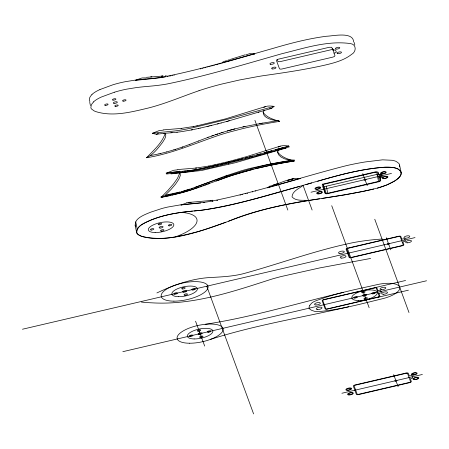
<?xml version="1.0" encoding="UTF-8"?>
<svg xmlns="http://www.w3.org/2000/svg" width="449" height="449" viewBox="0 0 449 449"><rect width="100%" height="100%" fill="white"/><g stroke="black" fill="none" stroke-linecap="round" stroke-linejoin="round"><path stroke-width="0.67" d="M224.264 178.062L226.24 177.361L226.257 175.222M399.559 165.024L401.148 172.433L401.024 174.234L399.98 176.294L397.949 178.517L394.952 180.795L386.746 185.01L377.328 188.125L362.977 191.448L344.248 194.995L321.95 198.469M161.185 196.398L161.084 197.408L163.256 197.021M399.436 166.832L399.604 165.894A27.058 9.698 -12.1 0 0 398.819 163.391L396.377 161.539A24.482 8.772 -12.1 0 0 392.23 160.287L382.57 159.833L365.29 161.937A103.725 37.172 -12.1 0 0 346.51 165.63C300.314 177.282 255.099 192.93 208.201 201.741A57.41 20.575 -12.1 0 1 203.021 202.505L180.279 204.89L167.769 207.051A41.836 14.991 -12.1 0 0 161.606 208.589L151.414 211.928A70.431 25.239 -12.1 0 0 149.719 212.562C144.46 214.79 132.887 218.798 135.783 226.403M165.266 133.28C162.01 143.203 153.496 150.353 146.542 157.756C171.759 153.732 195.186 143.298 219.207 135.16A107.53 38.535 -12.1 0 1 230.084 131.905L242.836 128.594A165.193 59.201 -12.1 0 1 279.587 121.393L278.571 120.523C273.587 120.955 259.758 117.464 264.197 110.246M200.428 170.631L179.83 172.91L177.462 178.393L173.561 183.894L168.044 190.314L161.084 197.408L179.746 193.25A103.579 37.121 -12.1 0 0 190.685 190.095L231.05 175.705L253.107 169.301M255.509 168.701L270.029 165.406A170.048 60.941 -12.1 0 1 290.385 161.618L294.134 161.017L294.353 159.99C257.636 164.71 222.777 177.243 188.193 189.804A81.522 29.213 -12.1 0 1 161.185 196.466M353.7 42.155C353.312 31.206 333.186 36.094 326.485 36.246C308.368 38.592 290.649 43.205 273.155 48.357C237.465 58.454 201.876 69.247 165.479 76.543M228.524 164.031L229.366 161.354L214.919 164.744M377.328 188.125C382.542 186.997 410.526 177.192 397.966 168.947C394.183 167.269 389.94 167.168 385.865 167.185C371.469 167.999 357.241 170.844 343.244 174.195C296.048 186.352 249.767 202.914 201.472 210.289C183.871 211.709 165.995 213.668 149.59 220.644C144.584 222.906 135.935 226.15 136.827 233.003C137.787 234.765 139.791 235.534 141.536 236.292C141.39 236.168 136.518 234.468 136.608 232.313L135.02 224.904M192.475 211.142C175.009 212.787 156.881 215.756 141.553 224.753C139.1 226.481 136.44 229.074 136.608 232.313M309.832 305.281L311.539 303.249A13.734 4.922 -12.1 0 1 314.345 301.419C334.404 293.472 355.804 289.459 376.79 284.717A20.828 7.465 -12.1 0 1 399.644 287.051A20.828 7.465 -12.1 0 1 381.976 298.849C360.901 303.956 339.764 309.793 318.094 311.634A13.734 4.922 -12.1 0 1 314.491 311.303L311.679 310.326A27.434 9.833 -12.1 0 1 309.518 308.817L309.288 308.514M225.28 163.2L228.148 162.482L229.366 161.354L246.63 156.622L280.339 146.11M91.978 94.509L90.67 96.058A36.537 13.094 -12.1 0 0 89.615 97.989L89.284 100.234A21.03 7.538 -12.1 0 0 89.912 101.575M93.566 101.917L92.006 103.831A37.149 13.313 -12.1 0 0 91.203 105.392L90.872 107.642A21.03 7.538 -12.1 0 0 91.501 108.984L94.06 110.841A47.706 17.096 -12.1 0 0 95.626 111.548C112.89 117.021 131.327 112.042 148.372 108.013C165.715 103.624 182.148 96.451 199.042 90.687M146.542 157.756C153.384 154.523 158.082 148.164 162.611 142.311C163.98 139.813 167.589 135.733 164.828 133.106M258.86 112.048L271.645 108.361L274.092 106.391C270.663 105.913 266.773 105.47 263.72 107.468M254.409 54.093L254.763 53.813L249.672 53.661L245.693 54.946M300.319 178.623L300.499 178.483C289.414 177.288 279.34 184.281 268.738 186.43M278.262 147.12C281.321 145.122 285.21 145.566 288.64 146.043L289.33 146.868L248.797 158.121L216.727 166.282A152.969 54.817 -12.1 0 1 205.036 168.88L189.416 171.58A61.732 22.124 -12.1 0 1 185.577 172.051L166.478 174.01L166.13 173.061M291.923 179.314L293.118 178.803M156.897 292.944C172.803 285.412 189.703 279.267 207.343 277.723C220.201 276.887 233.233 276.668 245.715 273.048C281.798 263.019 317.101 249.902 353.879 242.488A93.482 33.501 -12.1 0 1 382.183 239.036M99.936 89.553L112.817 84.816A43.048 15.429 -12.1 0 1 125.159 81.729L134.543 80.219A96.03 34.416 -12.1 0 1 142.765 79.288L151.145 78.519A65.93 23.629 -12.1 0 0 165.479 76.583M135.71 80.18L142.047 77.946L145.807 77.89M163.795 133.398L156.359 134.262L152.284 133.319L159.002 130.665L163.256 130.115M166.832 172.972L173.55 170.311L177.798 169.761M181.037 205.03L186.666 202.897M198.402 141.025L189.871 144.314M198.273 141.076L207.769 137.467M189.91 144.297L182.395 147.053M228.614 221.2C274.816 201.831 325.435 200.007 373.736 189.057M207.764 184.18L209.705 183.456M216.469 180.925L223.776 178.236M225.914 222.21C199.328 231.431 170.272 243.01 141.901 236.432C160.181 241.551 179.297 236.331 197.167 231.852C210.71 228.171 223.759 222.968 236.909 218.124C263.535 208.37 291.48 202.746 319.508 198.817M206.793 184.539L204.851 185.257M207.584 137.534L208.886 137.057M208.813 137.085L211.799 136.013M202.892 185.965L203.868 185.611M201.91 186.318L199.934 187.02M211.715 136.041L212.298 135.834M212.214 135.867L212.877 135.632M226.24 177.361L226.734 177.187M212.961 135.604L213.382 135.458M182.047 147.177L182.507 147.014M213.297 135.486L215.789 134.627M182.187 147.126L175.424 149.371M196.359 186.907L225.095 176.109L241.343 170.777A93.398 33.473 -12.1 0 1 249.958 168.414L268.031 164.435L293.118 160.175L288.398 159.844L284.621 158.867L281.057 157.032L278.638 154.798L277.634 152.469L278.206 150.46L280.305 148.984L283.858 148.181L286.193 148.007L235.613 162.65L202.735 170.222M227.228 177.013L229.22 176.322M156.359 134.262L157.728 133.802M198.946 187.368L185.69 191.594L171.9 195.208M195.893 187.07L194.967 187.39M216.132 134.504L216.777 134.29M215.688 134.661L216.283 134.459M229.72 176.154L232.234 175.306M216.727 134.302L217.271 134.122M217.423 134.071L219.78 133.291M217.226 134.139L217.518 134.038M192.397 188.243L191.459 188.546M232.739 175.144L233.755 174.813A107.53 38.535 -12.1 0 1 244.632 171.552L257.384 168.246A165.193 59.201 -12.1 0 1 294.129 161.039M219.494 133.387L220.066 133.201M210.665 339.309C255.784 324.902 302.716 317.471 348.766 306.734M219.982 133.23L221.447 132.758M225.796 60.873L224.326 61.339M226.532 60.637L227.267 60.407M227.997 60.172L229.467 59.7M230.202 59.47L244.907 54.868M273.059 185.067L277.746 183.568M221.329 132.797L223.063 132.253M223.001 61.76L223.754 61.524M221.671 132.685L222.019 132.578M114.405 92.225L101.525 96.962A24.263 8.694 -12.1 0 0 93.493 101.917M175.497 149.349L173.842 149.865M157.913 133.746L158.463 133.578M189.573 189.147L188.861 189.366M222.917 132.298L228.625 130.597A93.01 33.333 -12.1 0 1 234.934 128.891L243.554 126.826M174.016 149.809L166.562 151.97M188.389 189.512L183.607 190.926M265.791 106.464L225.516 118.884L196.988 125.821M258.22 112.233L259.028 111.997M258.416 112.177L229.22 120.764M317.656 181.256C339.489 174.79 361.692 168.953 384.473 167.224C390.198 167.292 398.302 166.461 401.148 172.433M305.892 184.651L311.724 182.973M274.092 106.391L227.896 119.153L193.424 127.617A129.929 46.561 -12.1 0 1 188.58 128.638L182.76 129.75A58.449 20.946 -12.1 0 1 174.077 131.046L160.865 132.332A92.982 33.321 -12.1 0 0 152.29 133.314M286.765 146.576L288.64 146.043C257.732 154.636 226.897 163.823 195.332 169.733A57.41 20.575 -12.1 0 1 190.152 170.502L179.173 171.63M300.499 178.483L273.542 186.139M254.763 53.813L226.745 61.766M281.136 148.176L283.016 147.642M228.345 121.011L228.698 120.91M229.299 120.742L227.295 121.303M275.501 149.77L279.261 148.709M299.736 186.414C264.77 195.455 230.152 207.657 194.002 211.002M224.461 62.405L223.546 62.664M225.376 62.153L226.285 61.895M272.936 186.313L267.458 187.845M221.262 63.303L220.347 63.556M222.176 63.045L223.091 62.793M226.588 121.499L227.115 121.353M226.941 121.404L227.548 121.236M271.74 150.819L264.203 152.918M218.977 63.938L219.432 63.809M226.678 121.477L221.071 123.004M182.406 191.263L181.688 191.459M255.43 191.038L255.835 190.926M206.91 67.131L207.309 67.024M215.773 64.819L216.233 64.695M217.148 64.443L218.062 64.19M252.248 191.914L252.647 191.807M205.305 67.575L205.709 67.462M213.937 65.318L214.398 65.195M256.654 154.989L260.431 153.956M203.711 68.007L204.11 67.9M212.102 65.818L213.022 65.571M166.658 151.942L160.226 153.586M201.971 68.478L202.409 68.36M210.727 66.194L211.187 66.07M252.871 156.016L249.083 157.032M200.248 68.944L200.681 68.826M208.869 66.693L209.329 66.57M245.519 193.738L245.985 193.614M245.289 158.048L247.186 157.543M221.228 122.959L218.618 123.643M179.763 191.976L179.28 192.105M242.443 158.8L236.735 160.293M178.803 192.228L177.602 192.537M247.141 193.339L247.612 193.216M217.967 123.812L218.753 123.61M235.781 160.54L231.97 161.517M217.249 123.997L218.046 123.789M217.338 123.969L211.131 125.518M228.148 162.482L230.062 161.999M241.927 194.67L242.404 194.552M177.119 192.66L165.148 195.225L170.794 189.703L175.469 184.258L178.825 179.286L180.341 175.475L180.094 173.426L178.41 172.45L175.492 172.607L170.906 173.915L179.83 172.91M240.019 195.147L240.496 195.029M224.326 163.436L220.01 164.486M343.491 292.355C297.429 303.148 252.024 317.224 205.159 324.313M209.677 125.872L211.395 125.451M208.381 126.18L209.997 125.793M207.084 126.489L208.594 126.13M207.191 126.466L200.046 128.122M160.405 153.541L158.901 153.895M218.568 164.834L208.937 167.05M334.005 53.105L334.965 55.721L334.488 56.467L332.9 57.102L282.124 68.955A2.436 0.87 -12.1 0 1 279.452 68.68L276.455 60.508A2.436 0.87 -12.1 0 1 278.52 59.133L329.297 47.28L331.693 47.285L332.928 50.165L335.448 49.957L336.307 51.972A1.622 0.584 -12.1 0 1 334.926 52.887L334.005 53.105L333.214 49.401M322.848 183.905L323.6 185.942A2.436 0.87 -12.1 0 0 326.271 186.217L377.053 174.364A2.436 0.87 -12.1 0 0 378.776 173.628M379.983 177.024L380.701 180.391A2.436 0.87 -12.1 0 1 378.636 181.772L327.86 193.626A2.436 0.87 -12.1 0 1 325.188 193.351L322.191 185.184A2.436 0.87 -12.1 0 1 324.257 183.804L375.033 171.95A2.436 0.87 -12.1 0 1 377.704 172.22L378.664 174.841L379.585 174.622A1.622 0.584 -12.1 0 1 381.369 174.807L382.043 176.642A1.622 0.584 -12.1 0 1 380.662 177.563L379.742 177.776L379.023 174.408M311 192.228L391.483 173.437M401.973 239.143L403.157 238.868A1.353 0.483 -12.1 0 1 404.639 239.02L405.312 240.855A1.353 0.483 -12.1 0 1 404.167 241.624L402.983 241.899M22.45 329.235L415.022 237.594M405.587 280.485L323.875 299.562A2.026 0.73 -12.1 0 0 322.152 300.707L325.149 308.878A2.026 0.73 -12.1 0 0 327.377 309.103L408.399 290.189M378.007 290.61L379.186 290.335A1.353 0.483 -12.1 0 1 380.673 290.486L381.347 292.321A1.353 0.483 -12.1 0 1 380.196 293.085L379.018 293.365M122.841 351.674L426.55 280.771M341.902 393.251L422.386 374.466M158.957 153.878L150.6 155.578M200.136 128.105L198.643 128.436M242.898 126.977L244.037 126.719M170.822 195.455L164.34 196.814M198.677 128.431L192.447 129.75M243.846 126.764L245.008 126.511M244.161 126.691L244.481 126.624M244.795 126.556L259.859 123.61M215.026 164.721L208.207 166.152M173.858 75.241L174.33 75.14M171.961 75.634L172.433 75.539M193.665 126.506L197.122 125.799M192.531 129.733L191.897 129.862M170.536 75.92L169.587 76.111M191.532 129.935L192.077 129.823M191.622 129.918L181.43 131.675M193.839 126.472L181.166 128.431L181.811 128.38L163.324 129.884M208.387 166.119L195.708 168.083L196.353 168.033L177.866 169.537M168.167 76.386L167.213 76.566M212.001 201.41L212.949 201.236M202.28 170.306L201.814 170.39M259.522 123.671L260.684 123.464M370.638 258.45L319.66 267.941L281.13 276.556A126.972 45.501 -12.1 0 0 272.509 278.885C233.598 291.356 193.833 305.241 152.312 302.856A117.717 42.184 -12.1 0 1 141.39 302.082M260.42 123.514L261.851 123.262M201.354 170.468L200.894 170.553M261.537 123.318L262.873 123.088M262.654 123.121L278.571 120.523M180.953 131.737L176.884 132.236M135.301 80.36L155.421 78.306A58.207 20.862 -12.1 0 0 165.316 76.908M165.457 75.758L166.231 75.662M210.138 200.551L212.602 200.248M188.782 202.437L210.401 200.529M146.318 77.34L162.673 76.055L161.623 76.145L161.921 76.117M186.717 170.912L188.625 170.699A58.449 20.946 -12.1 0 0 197.307 169.396L203.128 168.285A129.929 46.561 -12.1 0 0 207.966 167.264M177.26 132.191L171.933 132.702M185.768 171.013L183.877 171.204M200.692 203.027L189.573 204.048A87.067 31.2 -12.1 0 0 181.042 205.025M269.602 108.501L271.645 108.361M163.778 133.404L170.946 132.786M177.293 171.804L175.407 171.984A92.982 33.321 -12.1 0 0 166.832 172.966L178.236 171.714M162.386 76.077L163.15 76.004M181.997 171.378L182.934 171.293M178.017 171.731L179.544 171.597M151.925 76.779L150.684 76.886M171.619 132.73L172.09 132.691M171.737 132.719L170.906 132.792M308.592 200.428C303.238 199.912 295.93 201.449 292.041 196.875C292.164 191.134 299.208 188.563 303.097 185.448L312.117 210.031M190.443 202.347L191.111 202.437M276.982 120.607C271.785 118.912 265.954 116.847 262.889 112.003M278.285 120.989L279.587 121.37M294.134 161.017C288.084 159.21 281.08 157.251 277.431 151.65M379.742 177.776L380.701 180.391M401.821 239.132L400.845 236.466A2.026 0.73 -12.1 0 0 398.622 236.241L347.84 248.095A2.026 0.73 -12.1 0 0 346.117 249.246L349.114 257.412A2.026 0.73 -12.1 0 0 351.343 257.642L402.124 245.788A2.026 0.73 -12.1 0 0 403.842 244.638L402.865 241.977M362.781 173.583L367.215 185.662M386.314 237.74L390.748 249.812M374.763 219.247L408.994 312.549M377.856 290.593L376.879 287.932A2.026 0.73 -12.1 0 0 374.651 287.702M378.9 293.438L379.876 296.104A2.026 0.73 -12.1 0 1 378.153 297.249M331.721 205.709L369.129 307.677M393.683 374.606L398.111 386.684M277.207 59.487L277.864 61.272A2.436 0.87 -12.1 0 0 280.535 61.547L331.311 49.693A2.436 0.87 -12.1 0 0 332.9 49.059M254.92 120.343L287.837 210.065M206.753 286.209L253.595 413.905M195.556 321.198L204.682 346.067M354.295 42.543L354.822 45.007M381.611 174.622L382.043 176.642M379.944 174.195L380.662 177.563M378.092 172.147L378.664 174.841M377.053 174.364L378.636 181.772M332.574 48.52L332.928 50.165M326.271 186.217L327.86 193.626M323.6 185.942L325.188 193.351M135.705 221.879L137.293 229.287M89.738 102.35L90.417 105.526M179.757 171.086L179.926 172.377M276.971 149.124L276.977 150.336M181.289 212.383A36.689 13.15 -12.1 0 1 196.909 221.795A36.689 13.15 -12.1 0 1 175.542 236.814M309.855 305.281A27.434 9.833 -12.1 0 0 309.03 307.486L309.041 307.84A8.02 2.874 -12.1 0 0 309.266 308.519M186.795 202.774A31.099 7.173 -36.9 0 1 190.522 202.28M204.435 202.589A56.512 20.25 -12.1 0 1 203.498 202.707M217.698 200.305A123.537 44.271 -12.1 0 1 216.749 200.501M290.879 179.909A28.691 9.272 20.6 0 1 291.266 179.549M227.284 130.985A93.257 33.417 -12.1 0 1 234.934 128.891M91.905 94.509A24.263 8.694 -12.1 0 1 99.959 89.564M114.4 92.219A43.048 15.429 -12.1 0 1 126.747 89.138L136.131 87.628A96.03 34.416 -12.1 0 1 144.353 86.696L152.733 85.927A65.93 23.629 -12.1 0 0 167.067 83.991C205.939 76.061 243.953 64.471 282.095 53.661C304.265 48.273 327.338 40.376 350.36 43.564C356.674 44.271 356.512 51.831 351.55 54.413C344.029 60.289 334.544 62.832 325.424 64.998C304.787 69.741 283.813 72.755 262.873 75.752A175.84 63.017 -12.1 0 0 259.107 76.352L239.643 79.961L221.492 84.12A115.152 41.263 -12.1 0 0 199.014 90.664M288.196 180.296L287.517 180.504L293.814 178.601L288.196 180.296M375.168 172.315L324.391 184.169A1.353 0.483 -12.1 0 0 323.241 184.937L326.238 193.104A1.353 0.483 -12.1 0 0 327.725 193.261L378.501 181.402A1.353 0.483 -12.1 0 0 379.652 180.638L376.655 172.467A1.353 0.483 -12.1 0 0 375.168 172.315M398.706 236.471L347.924 248.325A1.353 0.483 -12.1 0 0 346.78 249.088L349.777 257.26A1.353 0.483 -12.1 0 0 351.258 257.412L402.04 245.558A1.353 0.483 -12.1 0 0 403.185 244.789L400.188 236.623A1.353 0.483 -12.1 0 0 398.706 236.471M374.735 287.932L323.959 299.786A1.353 0.483 -12.1 0 0 322.809 300.555L325.806 308.721A1.353 0.483 -12.1 0 0 327.293 308.878L378.069 297.019A1.353 0.483 -12.1 0 0 379.22 296.256L376.223 288.084A1.353 0.483 -12.1 0 0 374.735 287.932M405.969 373.063L355.187 384.916A2.166 0.775 -12.1 0 0 353.352 386.146L356.349 394.312A2.166 0.775 -12.1 0 0 358.723 394.559L409.505 382.7A2.166 0.775 -12.1 0 0 411.34 381.476L410.347 378.771L411.531 378.49A1.353 0.483 -12.1 0 0 412.676 377.727L412.002 375.892A1.353 0.483 -12.1 0 0 410.521 375.74L409.336 376.015L408.343 373.304A2.166 0.775 -12.1 0 0 405.969 373.063M406.07 373.338L355.288 385.191A1.353 0.483 -12.1 0 0 354.143 385.96L357.14 394.127A1.353 0.483 -12.1 0 0 358.622 394.284L409.404 382.425A1.353 0.483 -12.1 0 0 410.549 381.661L407.552 373.489A1.353 0.483 -12.1 0 0 406.07 373.338M316.876 189.046A2.234 0.797 -12.1 0 0 320.047 187.688A2.234 0.797 -12.1 0 0 316.663 187.676A2.234 0.797 -12.1 0 0 316.876 189.046M318.56 193.637A2.234 0.797 -12.1 0 0 321.731 192.273A2.234 0.797 -12.1 0 0 318.347 192.267A2.234 0.797 -12.1 0 0 318.56 193.637M382.363 173.757A2.234 0.797 -12.1 0 0 385.534 172.399A2.234 0.797 -12.1 0 0 382.15 172.388A2.234 0.797 -12.1 0 0 382.363 173.757M384.047 178.348A2.234 0.797 -12.1 0 0 387.218 176.985A2.234 0.797 -12.1 0 0 383.833 176.979A2.234 0.797 -12.1 0 0 384.047 178.348M318.083 193.94A2.975 1.066 -12.1 0 0 322.461 192.183A2.975 1.066 -12.1 0 0 318.088 192.054A2.975 1.066 -12.1 0 0 318.083 193.94M316.399 189.349A2.975 1.066 -12.1 0 0 320.777 187.592A2.975 1.066 -12.1 0 0 316.405 187.463A2.975 1.066 -12.1 0 0 316.399 189.349M383.766 178.651A2.975 1.066 -12.1 0 0 387.942 176.816A2.975 1.066 -12.1 0 0 383.39 176.844A2.975 1.066 -12.1 0 0 383.766 178.651M364.498 180.066A1.083 0.387 -12.1 0 0 366.058 179.415A1.083 0.387 -12.1 0 0 364.436 179.392A1.083 0.387 -12.1 0 0 364.498 180.066M382.082 174.06A2.975 1.066 -12.1 0 0 386.258 172.225A2.975 1.066 -12.1 0 0 381.706 172.253A2.975 1.066 -12.1 0 0 382.082 174.06M160.153 228.053A2.026 0.73 -12.1 0 0 163.071 226.829A2.026 0.73 -12.1 0 0 160.024 226.796A2.026 0.73 -12.1 0 0 160.153 228.053M169.256 225.847A1.757 0.629 -12.1 0 0 171.787 224.786A1.757 0.629 -12.1 0 0 169.144 224.758A1.757 0.629 -12.1 0 0 169.256 225.847M151.296 230.04A1.757 0.629 -12.1 0 0 153.827 228.979A1.757 0.629 -12.1 0 0 151.19 228.951A1.757 0.629 -12.1 0 0 151.296 230.04M155.118 232.543A13.015 4.664 -12.1 0 0 173.842 224.68A13.015 4.664 -12.1 0 0 154.293 224.461A13.015 4.664 -12.1 0 0 155.118 232.543M161.427 231.078A1.757 0.629 -12.1 0 0 163.958 230.017A1.757 0.629 -12.1 0 0 161.314 229.983A1.757 0.629 -12.1 0 0 161.427 231.078M159.126 224.814A1.757 0.629 -12.1 0 0 161.657 223.748A1.757 0.629 -12.1 0 0 159.019 223.72A1.757 0.629 -12.1 0 0 159.126 224.814M189.703 343.227A23.505 8.424 -12.1 0 0 223.131 328.887A23.505 8.424 -12.1 0 0 187.519 328.78A23.505 8.424 -12.1 0 0 189.703 343.227M317.651 309.557A2.975 1.066 -12.1 0 0 322.028 307.801A2.975 1.066 -12.1 0 0 317.656 307.672A2.975 1.066 -12.1 0 0 317.651 309.557M315.967 304.966A2.975 1.066 -12.1 0 0 320.345 303.21A2.975 1.066 -12.1 0 0 315.973 303.081A2.975 1.066 -12.1 0 0 315.967 304.966M383.334 294.269A2.975 1.066 -12.1 0 0 387.509 292.434A2.975 1.066 -12.1 0 0 382.958 292.462A2.975 1.066 -12.1 0 0 383.334 294.269M358.599 300.555A13.015 4.664 -12.1 0 0 377.323 292.692A13.015 4.664 -12.1 0 0 357.774 292.473A13.015 4.664 -12.1 0 0 358.599 300.555M363.634 296.071A2.026 0.73 -12.1 0 0 366.552 294.847A2.026 0.73 -12.1 0 0 363.505 294.808A2.026 0.73 -12.1 0 0 363.634 296.071M364.908 299.09A1.757 0.629 -12.1 0 0 367.439 298.029A1.757 0.629 -12.1 0 0 364.796 298.001A1.757 0.629 -12.1 0 0 364.908 299.09M354.783 298.057A1.757 0.629 -12.1 0 0 357.309 296.991A1.757 0.629 -12.1 0 0 354.671 296.963A1.757 0.629 -12.1 0 0 354.783 298.057M199.188 334.46A2.026 0.73 -12.1 0 0 202.106 333.231A2.026 0.73 -12.1 0 0 199.059 333.197A2.026 0.73 -12.1 0 0 199.188 334.46M208.291 332.254A1.757 0.629 -12.1 0 0 210.822 331.188A1.757 0.629 -12.1 0 0 208.179 331.16A1.757 0.629 -12.1 0 0 208.291 332.254M190.331 336.447A1.757 0.629 -12.1 0 0 192.862 335.381A1.757 0.629 -12.1 0 0 190.224 335.352A1.757 0.629 -12.1 0 0 190.331 336.447M194.153 338.944A13.015 4.664 -12.1 0 0 212.877 331.081A13.015 4.664 -12.1 0 0 193.328 330.862A13.015 4.664 -12.1 0 0 194.153 338.944M200.462 337.48A1.757 0.629 -12.1 0 0 202.993 336.419A1.757 0.629 -12.1 0 0 200.349 336.391A1.757 0.629 -12.1 0 0 200.462 337.48M198.166 331.216A1.757 0.629 -12.1 0 0 200.692 330.155A1.757 0.629 -12.1 0 0 198.054 330.127A1.757 0.629 -12.1 0 0 198.166 331.216M372.737 293.865A1.757 0.629 -12.1 0 0 375.269 292.804A1.757 0.629 -12.1 0 0 372.625 292.77A1.757 0.629 -12.1 0 0 372.737 293.865M362.612 292.827A1.757 0.629 -12.1 0 0 365.138 291.766A1.757 0.629 -12.1 0 0 362.5 291.738A1.757 0.629 -12.1 0 0 362.612 292.827M364.066 295.683A1.083 0.387 -12.1 0 0 365.626 295.032A1.083 0.387 -12.1 0 0 364.004 295.01A1.083 0.387 -12.1 0 0 364.066 295.683M381.65 289.684A2.975 1.066 -12.1 0 0 385.826 287.843A2.975 1.066 -12.1 0 0 381.274 287.871A2.975 1.066 -12.1 0 0 381.65 289.684M182.664 288.965A1.757 0.629 -12.1 0 0 185.19 287.904A1.757 0.629 -12.1 0 0 182.552 287.871A1.757 0.629 -12.1 0 0 182.664 288.965M184.96 295.229A1.757 0.629 -12.1 0 0 187.491 294.168A1.757 0.629 -12.1 0 0 184.848 294.14A1.757 0.629 -12.1 0 0 184.96 295.229M178.651 296.694A13.015 4.664 -12.1 0 0 197.375 288.83A13.015 4.664 -12.1 0 0 177.826 288.612A13.015 4.664 -12.1 0 0 178.651 296.694M174.835 294.19A1.757 0.629 -12.1 0 0 177.361 293.13A1.757 0.629 -12.1 0 0 174.723 293.102A1.757 0.629 -12.1 0 0 174.835 294.19M192.789 290.003A1.757 0.629 -12.1 0 0 195.321 288.937A1.757 0.629 -12.1 0 0 192.677 288.909A1.757 0.629 -12.1 0 0 192.789 290.003M183.686 292.209A2.026 0.73 -12.1 0 0 186.604 290.98A2.026 0.73 -12.1 0 0 183.562 290.946A2.026 0.73 -12.1 0 0 183.686 292.209M173.892 301.15A23.926 8.576 -12.1 0 0 208.05 286.602A23.926 8.576 -12.1 0 0 171.911 286.389A23.926 8.576 -12.1 0 0 173.892 301.15M405.615 238.217A2.975 1.066 -12.1 0 0 409.791 236.382A2.975 1.066 -12.1 0 0 405.239 236.41A2.975 1.066 -12.1 0 0 405.615 238.217M388.031 244.217A1.083 0.387 -12.1 0 0 389.592 243.566A1.083 0.387 -12.1 0 0 387.97 243.543A1.083 0.387 -12.1 0 0 388.031 244.217M407.299 242.808A2.975 1.066 -12.1 0 0 411.475 240.967A2.975 1.066 -12.1 0 0 406.923 240.995A2.975 1.066 -12.1 0 0 407.299 242.808M339.938 253.5A2.975 1.066 -12.1 0 0 344.316 251.749A2.975 1.066 -12.1 0 0 339.938 251.62A2.975 1.066 -12.1 0 0 339.938 253.5M341.622 258.091A2.975 1.066 -12.1 0 0 345.999 256.334A2.975 1.066 -12.1 0 0 341.622 256.211A2.975 1.066 -12.1 0 0 341.622 258.091M348.985 394.963A2.975 1.066 -12.1 0 0 353.363 393.206A2.975 1.066 -12.1 0 0 348.985 393.077A2.975 1.066 -12.1 0 0 348.985 394.963M347.301 390.372A2.975 1.066 -12.1 0 0 351.679 388.615A2.975 1.066 -12.1 0 0 347.301 388.486A2.975 1.066 -12.1 0 0 347.301 390.372M414.668 379.674A2.975 1.066 -12.1 0 0 418.844 377.839A2.975 1.066 -12.1 0 0 414.287 377.867A2.975 1.066 -12.1 0 0 414.668 379.674M395.395 381.089A1.083 0.387 -12.1 0 0 396.955 380.438A1.083 0.387 -12.1 0 0 395.339 380.415A1.083 0.387 -12.1 0 0 395.395 381.089M412.985 375.089A2.975 1.066 -12.1 0 0 417.16 373.248A2.975 1.066 -12.1 0 0 412.603 373.276A2.975 1.066 -12.1 0 0 412.985 375.089M414.943 379.371A2.234 0.797 -12.1 0 0 418.114 378.007A2.234 0.797 -12.1 0 0 414.736 378.002A2.234 0.797 -12.1 0 0 414.943 379.371M413.26 374.78A2.234 0.797 -12.1 0 0 416.431 373.422A2.234 0.797 -12.1 0 0 413.052 373.411A2.234 0.797 -12.1 0 0 413.26 374.78M349.457 394.66A2.234 0.797 -12.1 0 0 352.628 393.296A2.234 0.797 -12.1 0 0 349.243 393.29A2.234 0.797 -12.1 0 0 349.457 394.66M347.773 390.069A2.234 0.797 -12.1 0 0 350.944 388.711A2.234 0.797 -12.1 0 0 347.56 388.699A2.234 0.797 -12.1 0 0 347.773 390.069M337.766 53.633A2.234 0.797 -12.1 0 0 341.414 52.572A2.234 0.797 -12.1 0 0 338.703 52.09A2.234 0.797 -12.1 0 0 337.766 53.633M336.082 49.042A2.234 0.797 -12.1 0 0 339.73 47.987A2.234 0.797 -12.1 0 0 337.019 47.504A2.234 0.797 -12.1 0 0 336.082 49.042M272.279 68.921A2.234 0.797 -12.1 0 0 275.927 67.861A2.234 0.797 -12.1 0 0 273.216 67.378A2.234 0.797 -12.1 0 0 272.279 68.921M270.595 64.33A2.234 0.797 -12.1 0 0 274.244 63.27A2.234 0.797 -12.1 0 0 271.533 62.787A2.234 0.797 -12.1 0 0 270.595 64.33M113.956 103.343A2.026 0.73 -12.1 0 0 117.273 102.378A2.026 0.73 -12.1 0 0 114.809 101.94A2.026 0.73 -12.1 0 0 113.956 103.343M123.121 101.143A1.757 0.629 -12.1 0 0 125.995 100.307A1.757 0.629 -12.1 0 0 123.857 99.925A1.757 0.629 -12.1 0 0 123.121 101.143M105.161 105.335A1.757 0.629 -12.1 0 0 108.041 104.499A1.757 0.629 -12.1 0 0 105.902 104.117A1.757 0.629 -12.1 0 0 105.161 105.335M115.292 106.368A1.757 0.629 -12.1 0 0 118.166 105.537A1.757 0.629 -12.1 0 0 116.027 105.156A1.757 0.629 -12.1 0 0 115.292 106.368M112.991 100.105A1.757 0.629 -12.1 0 0 115.87 99.268A1.757 0.629 -12.1 0 0 113.732 98.892A1.757 0.629 -12.1 0 0 112.991 100.105"/></g></svg>
